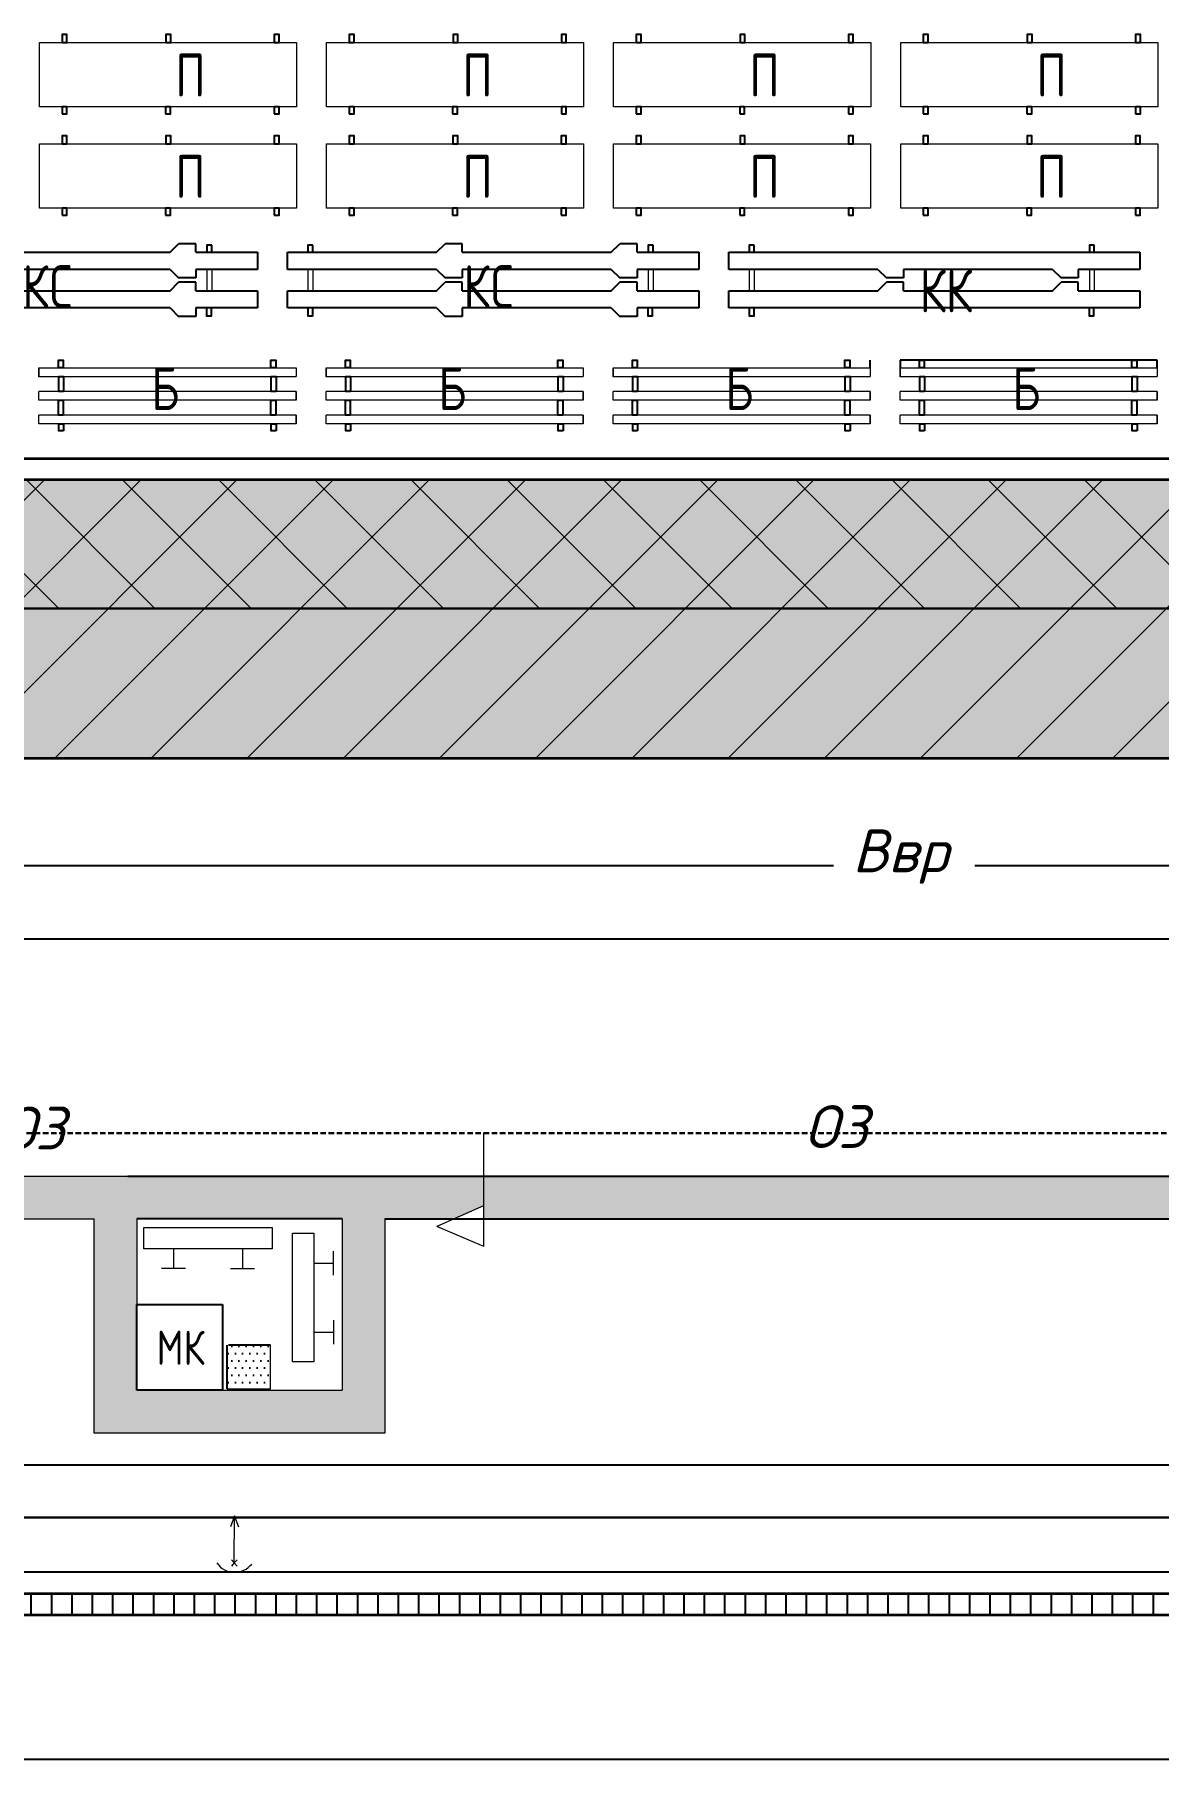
# Model space of a CAD drawing. Header units: millimetres. Extents: x -345369 to 252202, y 74562 to 424723.
# Drawn here: x -316944 to -311697, y 209739 to 217793 of the extents above; entities that cross this region are included whole.
import ezdxf

# ---------------------------------------------------------------- set-up
doc = ezdxf.new("R2010")
doc.units = ezdxf.units.MM
doc.linetypes.add('DASHEDX2', pattern=[38.1, 25.4, -12.7])
for name, color, linetype, lineweight in [('0.2 сетевой', 7, 'Continuous', 20), ('0.3 мм', 7, 'Continuous', 30), ('красный', 1, 'Continuous', 13)]:
    doc.layers.add(name, color=color, linetype=linetype, lineweight=lineweight)
doc.layers.add('1', color=7, linetype='Continuous')
doc.layers.add('Системный слой', color=7, linetype='Continuous')
doc.styles.add('2.5', font='isocpeur.TTF', dxfattribs={"height": 2})
doc.styles.add('ISOCPEUR', font='isocpeur.TTF', dxfattribs={"width": 0.8})
doc.styles.get("Standard").update_dxf_attribs({"font": 'isocpeur.TTF', "oblique": 15})
doc.dimstyles.new('М500 стройгенп', dxfattribs={"dimtxt": 2, "dimasz": 2, "dimexe": 1.25, "dimexo": 0.625, "dimtad": 1, "dimlfac": 500, "dimtxsty": '2.5', "dimblk": 'ARCHTICK', "dimcen": 2.5, "dimadec": 0, "dimazin": 0, "dimtfac": 1, "dimtmove": 0, "dimatfit": 3, "dimfxl": 1, "dimarcsym": 0})
pattern_1 = [(90, (-467359.26, -150275.32), (-95.25, 2e-14), [])]

# ---------------------------------------------------------------- blocks, each defined once
blk = doc.blocks.new('_ArchTick')
at = {"color": 0, "linetype": 'ByBlock', "const_width": 0.15}
blk.add_lwpolyline([(-0.5, -0.5), (0.5, 0.5)], dxfattribs=at)
blk = doc.blocks.new('*D603')
at = {"color": 0, "lineweight": -2, "transparency": 16777216}
for p, q in [((-339024.2, 210411.9), (-339024.2, 209738.5)), ((-298808.9, 210412), (-298808.9, 209738.5)), ((-339024.2, 209739.8), (-298808.9, 209739.8))]:
    blk.add_line(p, q, dxfattribs=at)
at = {"layer": 'Defpoints', "color": 0, "transparency": 16777216}
for p in [(-339024.2, 210412.6), (-298808.9, 210412.6), (-298808.9, 209739.8)]:
    blk.add_point(p, dxfattribs=at)
at = {"color": 0, "lineweight": -2, "transparency": 16777216, "xscale": 2, "yscale": 2, "zscale": 2, "rotation": 180}
blk.add_blockref('_ArchTick', (-339024.2, 209739.8), dxfattribs=at)
at = {"color": 0, "lineweight": -2, "transparency": 16777216, "xscale": 2, "yscale": 2, "zscale": 2}
blk.add_blockref('_ArchTick', (-298808.9, 209739.8), dxfattribs=at)
at = {"color": 0, "lineweight": 15, "transparency": 16777216, "insert": (-318916.6, 209741.4), "char_height": 2, "attachment_point": 5, "style": '2.5'}
blk.add_mtext('200000', dxfattribs=at)
blk = doc.blocks.new('*D633')
at = {"color": 0, "lineweight": -2, "transparency": 16777216}
for p, q in [((-310060.1, 215712.6), (-326417.6, 215712.6)), ((-326416.4, 214412.6), (-326416.4, 215712.6)), ((-326417, 214412.6), (-326417.6, 214412.6))]:
    blk.add_line(p, q, dxfattribs=at)
at = {"layer": 'Defpoints', "color": 0, "transparency": 16777216}
for p in [(-326416.4, 215712.6), (-310059.5, 215712.6), (-326416.4, 214412.6)]:
    blk.add_point(p, dxfattribs=at)
at = {"color": 0, "lineweight": -2, "transparency": 16777216, "xscale": 2, "yscale": 2, "zscale": 2}
for p, rotation in [((-326416.4, 215712.6), 90), ((-326416.4, 214412.6), 270)]:
    blk.add_blockref('_ArchTick', p, dxfattribs=dict(at, rotation=rotation))
at = {"color": 0, "lineweight": 15, "transparency": 16777216, "insert": (-326418.2, 215062.6), "char_height": 2, "attachment_point": 5, "rotation": 90, "style": '2.5'}
blk.add_mtext('649999,63', dxfattribs=at)
blk = doc.blocks.new('*D691')
at = {"color": 0, "lineweight": -2, "transparency": 16777216}
for p, q in [((-320316.6, 213792), (-320316.6, 213569.6)), ((-304316.6, 213792), (-304316.6, 213569.6)), ((-320316.6, 213570.8), (-304316.6, 213570.8))]:
    blk.add_line(p, q, dxfattribs=at)
at = {"layer": 'Defpoints', "color": 0, "transparency": 16777216}
for p in [(-320316.6, 213792.6), (-304316.6, 213792.6), (-304316.6, 213570.8)]:
    blk.add_point(p, dxfattribs=at)
at = {"color": 0, "lineweight": -2, "transparency": 16777216, "xscale": 2, "yscale": 2, "zscale": 2, "rotation": 180}
blk.add_blockref('_ArchTick', (-320316.6, 213570.8), dxfattribs=at)
at = {"color": 0, "lineweight": -2, "transparency": 16777216, "xscale": 2, "yscale": 2, "zscale": 2}
blk.add_blockref('_ArchTick', (-304316.6, 213570.8), dxfattribs=at)
at = {"color": 0, "lineweight": 15, "transparency": 16777216, "insert": (-312316.6, 213572.4), "char_height": 2, "attachment_point": 5, "style": '2.5'}
blk.add_mtext('8000000', dxfattribs=at)

msp = doc.modelspace()

# ---------------------------------------------------------------- hatches: boundary and pattern name
at = {"lineweight": 20}
h = msp.add_hatch(dxfattribs=at)
h.set_pattern_fill('AR-CONC', color=256, scale=2.5)
h.set_pattern_definition([(50, (-467359.26, -150275.32), (455.46167, -39.8477), [47.625, -523.875]), (355, (-467359.26, -150275.3), (-88.10855, 477.6421), [38.1, -419.10146]), (100.45144, (-467321.3, -150278.64), (367.3531, 437.7944), [40.475, -445.2256]), (46.1842, (-467359.26, -150148.3), (677.6976, -105.1058), [71.4375, -785.8125]), (96.63556, (-467302.8, -150157.1), (593.5103, 618.5653), [60.7126, -667.839]), (351.18415, (-467359.26, -150148.3), (593.5103, 618.5653), [57.1499, -628.6493]), (21, (-467295.76, -150180.07), (379.03598, -255.663), [47.625, -523.875]), (326, (-467295.76, -150180.07), (154.50507, 460.4699), [38.1, -419.1]), (71.45144, (-467264.17, -150201.38), (533.54105, 204.8069), [40.475, -445.22484]), (37.5, (-467359.26, -150275.32), (7.72151, 211.3876), [0, -414.02, 0, -425.45, 0, -420.6875]), (7.5, (-467359.26, -150275.32), (167.04916, 250.45144), [0, -242.57, 0, -404.495, 0, -160.3375]), (327.5, (-467500.86, -150275.32), (338.97649, -14.32186), [0, -158.75, 0, -495.3, 0, -657.225]), (317.5, (-467564.36, -150275.32), (370.32295, 63.56623), [0, -206.375, 0, -328.93, 0, -466.725])])
h.paths.add_polyline_path([(-304063.043096, 215112.578109), (-307699.012508, 215112.578109, -0.1277607606), (-308283.032856, 215264.284146, -0.0634386493), (-309473.911787, 215112.578109), (-328372.904858, 215112.578109, -0.0639917581), (-329573.913186, 215266.919397, -0.1289028012), (-330162.638807, 215112.578109), (-333783.77355, 215112.578109, 0.034557613), (-333077.955336, 214412.578109), (-304768.861309, 214412.578109, 0.034557613)])
h.paths.add_polyline_path([(-299008.962601, 215112.578109), (-304063.043096, 215112.578109, -0.034557613), (-304768.861309, 214412.578109, -0.2679491924), (-303729.630825, 213812.578109), (-301729.630825, 213812.578109, -0.2679491924), (-300690.40034, 214412.578109), (-299008.962601, 214412.578109)])
h.paths.add_polyline_path([(-333783.77355, 215112.578109), (-338824.224375, 215112.578109), (-338824.224375, 214412.578109), (-333077.955336, 214412.578109, -0.034557613)])
edge = h.paths.add_edge_path()
edge.add_line((-310261.810123, 215712.578109), (-310326.896758, 215469.5409))
edge.add_line((-310326.896758, 215469.5409), (-310931.394891, 215631.428661))
edge.add_line((-310931.394891, 215631.428661), (-310909.662645, 215712.578109))
edge.add_line((-310909.662645, 215712.578109), (-329123.408323, 215712.578109))
edge.add_arc((-330162.638807, 216312.578109), 1200, 299.3803335062, 330, ccw=False)
edge.add_arc((-328372.904858, 219862.578109), 4750, 255.3541388884, 270)
edge.add_line((-328372.904858, 215112.578109), (-309473.911787, 215112.578109))
edge.add_arc((-309473.911787, 219862.578109), 4750, 270, 284.519610429)
edge.add_arc((-307699.012508, 216312.578109), 1200, 210, 240.8771621671, ccw=False)
edge.add_line((-308738.242993, 215712.578109), (-310261.810123, 215712.578109))
h = msp.add_hatch(dxfattribs=at)
h.set_pattern_fill('ANSI31', color=256, scale=100)
h.set_pattern_definition([(45, (-467359.26, -150275.32), (-224.5064, 224.5064), [])])
h.paths.add_polyline_path([(-304063.043096, 215112.578109), (-307699.012508, 215112.578109, -0.1277607606), (-308283.032856, 215264.284146, -0.0634386493), (-309473.911787, 215112.578109), (-328372.904858, 215112.578109, -0.0639917581), (-329573.913186, 215266.919397, -0.1289028012), (-330162.638807, 215112.578109), (-333783.77355, 215112.578109, 0.034557613), (-333077.955336, 214412.578109), (-304768.861309, 214412.578109, 0.034557613)])
edge = h.paths.add_edge_path()
edge.add_line((-310931.394891, 215631.428661), (-310909.662645, 215712.578109))
edge.add_line((-310909.662645, 215712.578109), (-329123.408323, 215712.578109))
edge.add_arc((-330162.638807, 216312.578109), 1200, 299.3803335062, 330, ccw=False)
edge.add_arc((-328372.904858, 219862.578109), 4750, 255.3541388884, 270)
edge.add_line((-328372.904858, 215112.578109), (-309473.911787, 215112.578109))
edge.add_arc((-309473.911787, 219862.578109), 4750, 270, 284.519610429)
edge.add_arc((-307699.012508, 216312.578109), 1200, 210, 240.8771621671, ccw=False)
edge.add_line((-308738.242993, 215712.578109), (-310261.810123, 215712.578109))
edge.add_line((-310261.810123, 215712.578109), (-310326.896758, 215469.5409))
edge.add_line((-310326.896758, 215469.5409), (-310931.394891, 215631.428661))
h = msp.add_hatch(dxfattribs=at)
h.set_pattern_fill('ANSI31', color=256, scale=100, angle=90)
h.set_pattern_definition([(135, (-467359.26, -150275.32), (-224.5064, -224.5064), [])])
edge = h.paths.add_edge_path()
edge.add_line((-310931.394891, 215631.428661), (-310909.662645, 215712.578109))
edge.add_line((-310909.662645, 215712.578109), (-329123.408323, 215712.578109))
edge.add_arc((-330162.638807, 216312.578109), 1200, 299.3803335062, 330, ccw=False)
edge.add_arc((-328372.904858, 219862.578109), 4750, 255.3541388884, 270)
edge.add_line((-328372.904858, 215112.578109), (-309473.911787, 215112.578109))
edge.add_arc((-309473.911787, 219862.578109), 4750, 270, 284.519610429)
edge.add_arc((-307699.012508, 216312.578109), 1200, 210, 240.8771621671, ccw=False)
edge.add_line((-308738.242993, 215712.578109), (-310261.810123, 215712.578109))
edge.add_line((-310261.810123, 215712.578109), (-310326.896758, 215469.5409))
edge.add_line((-310326.896758, 215469.5409), (-310931.394891, 215631.428661))
h = msp.add_hatch(dxfattribs=at)
h.set_pattern_fill('AR-CONC', color=256, scale=1.5)
h.set_pattern_definition([(50, (-448572.75, -311551.13), (273.277, -23.90863), [28.575, -314.325]), (355, (-448572.75, -311551.13), (-52.86513, 286.58527), [22.86, -251.46088]), (100.451445, (-448549.98, -311553.12), (220.41187, 262.67663), [24.28501, -267.13537]), (46.1842, (-448572.75, -311474.93), (406.61856, -63.0635), [42.8625, -471.4875]), (96.63556, (-448538.86, -311480.2), (356.1062, 371.1392), [36.42753, -400.7034]), (351.18415, (-448572.75, -311474.93), (356.1062, 371.1392), [34.28995, -377.1896]), (21, (-448534.65, -311493.98), (227.42159, -153.3978), [28.575, -314.325]), (326, (-448534.65, -311493.98), (92.70304, 276.28195), [22.86, -251.46]), (71.451445, (-448515.7, -311506.76), (320.12463, 122.88415), [24.28501, -267.1349]), (37.5, (-448572.75, -311551.13), (4.632905, 126.832558), [0, -248.412, 0, -255.27, 0, -252.4125]), (7.5, (-448572.75, -311551.13), (100.229494, 150.270862), [0, -145.542, 0, -242.697, 0, -96.2025]), (327.5, (-448657.71, -311551.13), (203.385893, -8.593116), [0, -95.25, 0, -297.18, 0, -394.335]), (317.5, (-448695.81, -311551.13), (222.19377, 38.139737), [0, -123.825, 0, -197.358, 0, -280.035])])
h.paths.add_polyline_path([(-299008.962601, 212462.591921), (-302422.816683, 212462.589227), (-302422.817749, 213812.578109), (-302622.816683, 213812.578109), (-302622.816683, 212462.589069), (-304316.594488, 212462.587732), (-304316.594488, 212262.592948), (-299008.962601, 212262.59211)])
h.paths.add_polyline_path([(-304316.594488, 212462.587732), (-314847.180326, 212462.57942), (-314847.180326, 212262.594611), (-304316.594488, 212262.592948)])
h.paths.add_polyline_path([(-314847.180326, 212462.57942), (-316508.114799, 212462.578109), (-318008.114799, 212462.578109), (-325966.933538, 212462.578109), (-325966.933538, 212262.578109), (-325062.182542, 212262.578109), (-325062.182542, 211962.578109), (-324862.182542, 211962.578109), (-324862.182542, 212262.578109), (-323735.51784, 212262.578109), (-323735.51784, 211962.578109), (-323535.51784, 211962.578109), (-323535.51784, 212262.578109), (-322408.853138, 212262.578109), (-322408.853138, 211962.578109), (-322208.853138, 211962.578109), (-322208.853138, 212262.578109), (-321232.654188, 212262.578109), (-321232.654188, 211962.578109), (-321032.654188, 211962.578109), (-321032.654188, 212262.578109), (-319845.103345, 212262.578109), (-319845.103345, 211962.578109), (-319645.103345, 211962.578109), (-319645.103345, 212262.578109), (-318611.004241, 212262.578109), (-318611.004241, 211962.578109), (-318411.004241, 211962.578109), (-318411.004241, 212262.578109), (-317411.004241, 212262.578109), (-317411.004241, 211962.578109), (-317211.004241, 211962.578109), (-317211.004241, 212262.578109), (-316666.419034, 212262.578109), (-316666.419034, 211262.578109), (-315308.114799, 211262.578109), (-315308.114641, 212262.594683), (-314987.406238, 212262.594633), (-314847.180326, 212324.884968)])
h.paths.add_polyline_path([(-315508.114799, 212262.578109), (-315508.114799, 211462.578109), (-316466.419034, 211462.578109), (-316466.419034, 211862.577442), (-316466.419034, 212262.578109)], flags=16)
h.paths.add_polyline_path([(-315834.036235, 212222.38104), (-315834.036235, 212122.381042), (-316434.036223, 212122.381042), (-316434.036223, 212222.38104)], flags=0)
h.paths.add_polyline_path([(-315740.173968, 212195.344071), (-315640.17397, 212195.344071), (-315640.17397, 211595.344083), (-315740.173968, 211595.344083)], flags=0)
h.paths.add_polyline_path([(-316044.814257, 211672.374428), (-315841.968984, 211672.374428), (-315841.968984, 211469.529154), (-316044.814257, 211469.529154)], flags=0)
h.paths.add_polyline_path([(-325966.933538, 212462.578109), (-332006.419034, 212462.578109), (-332006.419034, 213412.425414), (-337060.790744, 213412.535792), (-337060.790744, 213212.578109), (-336984.575528, 213212.578109), (-336984.575528, 212983.841406), (-336784.575528, 213099.31146), (-336784.575528, 213212.578109), (-336408.373345, 213212.578109), (-336408.373345, 212912.578109), (-336208.373345, 212912.578109), (-336208.373345, 213212.578109), (-334002.274335, 213212.578109), (-334002.274335, 212912.578109), (-333802.274335, 212912.578109), (-333802.274335, 213212.578109), (-333417.25416, 213212.578109), (-333417.25416, 212912.578109), (-333217.25416, 212912.578109), (-333217.25416, 213212.578109), (-332882.015986, 213212.578109), (-332882.015986, 212912.578109), (-332707.717815, 212912.578109), (-332682.015986, 212912.578109), (-332682.015986, 213212.578109), (-332206.419034, 213212.578109), (-332206.419034, 212462.578109), (-332506.419034, 212462.578109), (-332506.419034, 212262.578109), (-332206.419034, 212262.578109), (-332206.419034, 211395.457281), (-329206.419034, 211395.457281), (-329206.419034, 212262.578109), (-328342.429251, 212262.578109), (-328342.429251, 211962.578109), (-328142.429251, 211962.578109), (-328142.429251, 212262.578109), (-327500.100975, 212262.578109), (-327500.100975, 211962.578109), (-327300.100975, 211962.578109), (-327300.100975, 212262.578109), (-326232.502829, 212262.578109), (-326232.502829, 211962.578109), (-326032.502829, 211962.578109), (-326032.502829, 212262.578109), (-325966.933538, 212262.578109)])
h.paths.add_polyline_path([(-329406.419034, 212262.578109), (-329406.419034, 211595.457281), (-332006.419034, 211595.457281), (-332006.419034, 211995.456614), (-332006.419034, 212262.578109)], flags=16)
h.paths.add_polyline_path([(-329570.463069, 211629.508505), (-329670.463067, 211629.508505), (-329670.463067, 212229.508493), (-329570.463069, 212229.508493)], flags=0)
h.paths.add_polyline_path([(-329913.290093, 211827.703093), (-329913.290093, 211727.703095), (-330513.290081, 211727.703095), (-330513.290081, 211827.703093)], flags=0)
h.paths.add_polyline_path([(-330497.322567, 212090.977521), (-330497.322567, 211961.243368), (-330575.210225, 211961.243368), (-330575.210225, 211941.004703), (-330616.787812, 211941.004703), (-330616.787812, 211961.243368), (-330694.675471, 211961.243368), (-330755.966638, 212026.110444), (-330694.675471, 212090.977521), (-330616.787812, 212090.977521), (-330616.787812, 212111.216186), (-330575.210225, 212111.216186), (-330575.210225, 212090.977521)], flags=0)
h.paths.add_polyline_path([(-330725.377242, 211827.703093), (-330725.377242, 211727.703095), (-331325.37723, 211727.703095), (-331325.37723, 211827.703093)], flags=0)
h.paths.add_polyline_path([(-331411.977189, 212201.296064), (-331411.977189, 212130.728982), (-331764.812601, 212201.296064)], flags=0)
h.paths.add_polyline_path([(-332002.448575, 211995.456614), (-332002.448575, 212202.192532), (-331799.603301, 212202.192532), (-331799.603301, 211995.456614)], flags=0)
h.paths.add_polyline_path([(-337060.790744, 213412.535792), (-338093.534724, 213412.558345), (-338093.510931, 214412.579244), (-338293.510931, 214412.579251), (-338293.510931, 213412.563103), (-338824.224375, 213412.563103), (-338824.224375, 213212.578109), (-338293.510931, 213212.578109), (-338293.510931, 212912.578109), (-338093.510931, 212912.578109), (-338093.510931, 213212.578109), (-337060.790744, 213212.578109)])
h.paths.add_polyline_path([(-316438.557707, 211476.813501), (-316086.558294, 211476.813501), (-316086.558294, 211860.812861), (-316438.557707, 211860.812861)], flags=8)
h.paths.add_polyline_path([(-334668.440677, 213082.578109), (-334668.440677, 213742.578109), (-335148.440677, 213742.578109), (-335148.440677, 213082.578109)], flags=9)
h.paths.add_polyline_path([(-336178.373345, 212902.578109), (-336178.373345, 213522.578109), (-336658.373345, 213522.578109), (-336658.373345, 212902.578109)], flags=9)
h.paths.add_polyline_path([(-326575.905649, 211914.408762), (-326575.905649, 212534.408762), (-327055.905649, 212534.408762), (-327055.905649, 211914.408762)], flags=25)
h.paths.add_polyline_path([(-325871.475881, 211952.578109), (-325871.475881, 212572.578109), (-326351.475881, 212572.578109), (-326351.475881, 211952.578109)], flags=9)
h.paths.add_polyline_path([(-332023.058723, 211682.578109), (-332023.058723, 212342.578109), (-332503.058723, 212342.578109), (-332503.058723, 211682.578109)], flags=24)
h.paths.add_polyline_path([(-331978.557707, 211609.692673), (-331626.558294, 211609.692673), (-331626.558294, 211993.692033), (-331978.557707, 211993.692033)], flags=8)
h.paths.add_polyline_path([(-336961.728377, 212902.578109), (-336961.728377, 213522.578109), (-337441.728377, 213522.578109), (-337441.728377, 212902.578109)], flags=9)
at = {"lineweight": 25}
h = msp.add_hatch(dxfattribs=at)
h.set_pattern_fill('ANSI31', color=256, scale=30, angle=45)
h.set_pattern_definition(pattern_1)
h.paths.add_polyline_path([(-331187.14176, 210512.578109), (-338924.224375, 210512.578109), (-339024.224375, 210412.570848), (-331187.14176, 210412.570848)])
h.paths.add_polyline_path([(-298808.605996, 210462.236681), (-298908.622266, 210462.236681), (-298908.962601, 210512.578109), (-331187.14176, 210512.578109), (-331187.14176, 210412.570848), (-298808.945971, 210412.570848)])
h = msp.add_hatch(dxfattribs=at)
h.set_pattern_fill('ANSI31', color=256, scale=30, angle=45)
h.set_pattern_definition(pattern_1)
h.paths.add_polyline_path([(-298808.605996, 210462.236681), (-298908.622266, 210462.236681), (-298908.962601, 210512.578109), (-328524.901052, 210512.578109), (-328524.901052, 210412.570848), (-298808.945971, 210412.570848)])
h = msp.add_hatch(dxfattribs=at)
h.set_pattern_fill('ANSI31', color=256, scale=30, angle=45)
h.set_pattern_definition(pattern_1)
h.paths.add_polyline_path([(-298808.605996, 210462.236681), (-298908.622266, 210462.236681), (-298908.962601, 210512.578109), (-312516.744701, 210512.578109), (-312516.744701, 210412.570848), (-298808.945971, 210412.570848)])
at = {"layer": 'Системный слой', "lineweight": 25}
h = msp.add_hatch(dxfattribs=at)
h.set_pattern_fill('DOTS', scale=21.333298, style=0)
h.set_pattern_definition([(0, (-415100.357, 213530.69), (16.933305, 33.86661), [0, -33.86661])])
h.paths.add_polyline_path([(-315841.968984, 211672.374428), (-315841.968984, 211469.529154), (-316044.814257, 211469.529154), (-316044.814257, 211672.374428), (-316004.408767, 211672.374428)])

# ---------------------------------------------------------------- linework, layer by layer
at = {"lineweight": 20}
for p, q in [((-316921.007188, 217455.630004), (-316921.007188, 217755.630004)), ((-316921.007188, 217755.630004), (-316321.007188, 217755.630004)), ((-316321.007188, 217755.630004), (-315721.007188, 217755.630004)), ((-315721.007188, 217755.630004), (-315721.007188, 217455.630004)), ((-315580.767074, 217455.630004), (-315580.767074, 217755.630004)), ((-315580.767074, 217755.630004), (-314980.767074, 217755.630004)), ((-314980.767074, 217755.630004), (-314380.767074, 217755.630004)), ((-314380.767074, 217755.630004), (-314380.767074, 217455.630004)), ((-314240.52696, 217455.630004), (-314240.52696, 217755.630004)), ((-314240.52696, 217755.630004), (-313640.52696, 217755.630004)), ((-313640.52696, 217755.630004), (-313040.52696, 217755.630004)), ((-313040.52696, 217755.630004), (-313040.52696, 217455.630004)), ((-312900.286847, 217455.630004), (-312900.286847, 217755.630004)), ((-312900.286847, 217755.630004), (-312300.286847, 217755.630004)), ((-312300.286847, 217755.630004), (-311700.286847, 217755.630004)), ((-311700.286847, 217755.630004), (-311700.286847, 217455.630004)), ((-315721.007188, 217455.630004), (-316921.007188, 217455.630004)), ((-314380.767074, 217455.630004), (-315580.767074, 217455.630004)), ((-313040.52696, 217455.630004), (-314240.52696, 217455.630004)), ((-311700.286847, 217455.630004), (-312900.286847, 217455.630004)), ((-316921.247301, 216982.329013), (-316921.247301, 217282.329013)), ((-316921.247301, 217282.329013), (-316321.247301, 217282.329013)), ((-316321.247301, 217282.329013), (-315721.247301, 217282.329013)), ((-315721.247301, 217282.329013), (-315721.247301, 216982.329013)), ((-315581.007188, 216982.329013), (-315581.007188, 217282.329013)), ((-315581.007188, 217282.329013), (-314981.007188, 217282.329013)), ((-314981.007188, 217282.329013), (-314381.007188, 217282.329013)), ((-314381.007188, 217282.329013), (-314381.007188, 216982.329013)), ((-314240.767074, 216982.329013), (-314240.767074, 217282.329013)), ((-314240.767074, 217282.329013), (-313640.767074, 217282.329013)), ((-313640.767074, 217282.329013), (-313040.767074, 217282.329013)), ((-313040.767074, 217282.329013), (-313040.767074, 216982.329013)), ((-312900.52696, 216982.329013), (-312900.52696, 217282.329013)), ((-312900.52696, 217282.329013), (-312300.52696, 217282.329013)), ((-312300.52696, 217282.329013), (-311700.52696, 217282.329013)), ((-311700.52696, 217282.329013), (-311700.52696, 216982.329013)), ((-315721.247301, 216982.329013), (-316921.247301, 216982.329013)), ((-314381.007188, 216982.329013), (-315581.007188, 216982.329013)), ((-313040.767074, 216982.329013), (-314240.767074, 216982.329013)), ((-311700.52696, 216982.329013), (-312900.52696, 216982.329013)), ((-316311.408323, 216775.72703), (-317007.408323, 216775.72703)), ((-316023.408323, 216775.72703), (-316191.408323, 216775.72703)), ((-315067.408323, 216775.72703), (-315763.408323, 216775.72703)), ((-315763.408323, 216775.72703), (-315763.408323, 216715.72703)), ((-314251.408323, 216775.72703), (-314947.408323, 216775.72703)), ((-313963.408323, 216775.72703), (-314131.408323, 216775.72703)), ((-313007.408323, 216775.72703), (-313703.408323, 216775.72703)), ((-313703.408323, 216775.72703), (-313703.408323, 216715.72703)), ((-312191.408323, 216775.72703), (-312887.408323, 216775.72703)), ((-311903.408323, 216775.72703), (-312071.408323, 216775.72703)), ((-316139.578158, 216695.72703), (-316139.578158, 216595.72703)), ((-316116.79441, 216695.72703), (-316116.79441, 216595.72703)), ((-315667.524304, 216695.72703), (-315667.524304, 216595.72703)), ((-315644.740557, 216695.72703), (-315644.740557, 216595.72703)), ((-314079.578158, 216695.72703), (-314079.578158, 216595.72703)), ((-314056.79441, 216695.72703), (-314056.79441, 216595.72703)), ((-313607.524304, 216695.72703), (-313607.524304, 216595.72703)), ((-313584.740557, 216695.72703), (-313584.740557, 216595.72703)), ((-312019.578158, 216695.72703), (-312019.578158, 216595.72703)), ((-311996.79441, 216695.72703), (-311996.79441, 216595.72703)), ((-316311.408323, 216595.72703), (-317007.408323, 216595.72703)), ((-316023.408323, 216595.72703), (-316191.408323, 216595.72703)), ((-315067.408323, 216595.72703), (-315763.408323, 216595.72703)), ((-315763.408323, 216595.72703), (-315763.408323, 216535.72703)), ((-315763.408323, 216575.72703), (-315763.408323, 216515.72703)), ((-314251.408323, 216595.72703), (-314947.408323, 216595.72703)), ((-313963.408323, 216595.72703), (-314131.408323, 216595.72703)), ((-313007.408323, 216595.72703), (-313703.408323, 216595.72703)), ((-313703.408323, 216595.72703), (-313703.408323, 216535.72703)), ((-313703.408323, 216575.72703), (-313703.408323, 216515.72703)), ((-312191.408323, 216595.72703), (-312887.408323, 216595.72703)), ((-311903.408323, 216595.72703), (-312071.408323, 216595.72703)), ((-316923.408323, 216235.518139), (-315723.408323, 216235.518139)), ((-316923.408323, 216194.082204), (-316923.408323, 216235.518139)), ((-316923.408323, 216235.518139), (-316923.408323, 216195.518139)), ((-316923.408323, 216195.518139), (-315723.408323, 216195.518139)), ((-315723.408323, 216235.518139), (-315723.408323, 216195.518139)), ((-315583.408323, 216235.518139), (-314383.408323, 216235.518139)), ((-315583.408323, 216194.082204), (-315583.408323, 216235.518139)), ((-315583.408323, 216235.518139), (-315583.408323, 216195.518139)), ((-315583.408323, 216195.518139), (-314383.408323, 216195.518139)), ((-314383.408323, 216235.518139), (-314383.408323, 216195.518139)), ((-314243.408323, 216235.518139), (-313043.408323, 216235.518139)), ((-314243.408323, 216194.082204), (-314243.408323, 216235.518139)), ((-314243.408323, 216235.518139), (-314243.408323, 216195.518139)), ((-314243.408323, 216195.518139), (-313043.408323, 216195.518139)), ((-313043.408323, 216235.518139), (-313043.408323, 216195.518139)), ((-312903.408323, 216235.518139), (-311703.408323, 216235.518139)), ((-312903.408323, 216194.082204), (-312903.408323, 216235.518139)), ((-312903.408323, 216235.518139), (-312903.408323, 216195.518139)), ((-312903.408323, 216195.518139), (-311703.408323, 216195.518139)), ((-311703.408323, 216235.518139), (-311703.408323, 216195.518139)), ((-316923.408323, 216085.518139), (-316923.408323, 216125.518139)), ((-315723.408323, 216125.518139), (-316923.408323, 216125.518139)), ((-315723.408323, 216125.518139), (-315723.408323, 216085.518139)), ((-315723.408323, 216085.518139), (-315723.408323, 216125.518139)), ((-315583.408323, 216085.518139), (-315583.408323, 216125.518139)), ((-314383.408323, 216125.518139), (-315583.408323, 216125.518139)), ((-314383.408323, 216125.518139), (-314383.408323, 216085.518139)), ((-314383.408323, 216085.518139), (-314383.408323, 216125.518139)), ((-314243.408323, 216085.518139), (-314243.408323, 216125.518139)), ((-313043.408323, 216125.518139), (-314243.408323, 216125.518139)), ((-313043.408323, 216125.518139), (-313043.408323, 216085.518139)), ((-313043.408323, 216085.518139), (-313043.408323, 216125.518139)), ((-312903.408323, 216085.518139), (-312903.408323, 216125.518139)), ((-311703.408323, 216125.518139), (-312903.408323, 216125.518139)), ((-311703.408323, 216125.518139), (-311703.408323, 216085.518139)), ((-311703.408323, 216085.518139), (-311703.408323, 216125.518139)), ((-315723.408323, 216085.518139), (-316923.408323, 216085.518139)), ((-316923.408323, 215975.518139), (-316923.408323, 216015.518139)), ((-315723.408323, 216015.518139), (-316923.408323, 216015.518139)), ((-315723.408323, 216015.518139), (-315723.408323, 215975.518139)), ((-315723.408323, 215975.518139), (-315723.408323, 216015.518139)), ((-314383.408323, 216085.518139), (-315583.408323, 216085.518139)), ((-315583.408323, 215975.518139), (-315583.408323, 216015.518139)), ((-314383.408323, 216015.518139), (-315583.408323, 216015.518139)), ((-314383.408323, 216015.518139), (-314383.408323, 215975.518139)), ((-314383.408323, 215975.518139), (-314383.408323, 216015.518139)), ((-313043.408323, 216085.518139), (-314243.408323, 216085.518139)), ((-314243.408323, 215975.518139), (-314243.408323, 216015.518139)), ((-313043.408323, 216015.518139), (-314243.408323, 216015.518139)), ((-313043.408323, 216015.518139), (-313043.408323, 215975.518139)), ((-313043.408323, 215975.518139), (-313043.408323, 216015.518139)), ((-311703.408323, 216085.518139), (-312903.408323, 216085.518139)), ((-312903.408323, 215975.518139), (-312903.408323, 216015.518139)), ((-311703.408323, 216015.518139), (-312903.408323, 216015.518139)), ((-311703.408323, 216015.518139), (-311703.408323, 215975.518139)), ((-311703.408323, 215975.518139), (-311703.408323, 216015.518139)), ((-315723.408323, 215975.518139), (-316923.408323, 215975.518139)), ((-314383.408323, 215975.518139), (-315583.408323, 215975.518139)), ((-313043.408323, 215975.518139), (-314243.408323, 215975.518139)), ((-311703.408323, 215975.518139), (-312903.408323, 215975.518139)), ((-318008.114799, 212462.578109), (-316508.114799, 212462.578109)), ((-317211.004241, 212262.578109), (-316666.419034, 212262.578109)), ((-316666.419034, 211262.578109), (-316666.419034, 212262.578109)), ((-316466.419034, 212262.578109), (-316466.419034, 211462.578109)), ((-315508.114799, 212262.578109), (-315508.114799, 211462.578109)), ((-315308.114641, 212262.578109), (-315308.114799, 211262.578109)), ((-315841.968984, 211469.529154), (-315841.968984, 211672.374428)), ((-316466.419034, 211462.578109), (-315508.114799, 211462.578109)), ((-316044.814257, 211469.529154), (-315841.968984, 211469.529154)), ((-315308.114799, 211262.578109), (-316666.419034, 211262.578109))]:
    msp.add_line(p, q, dxfattribs=at)
at = {"lineweight": 25}
for p, q in [((-316311.408323, 216775.72703), (-316271.408323, 216815.72703)), ((-316191.408323, 216815.72703), (-316271.408323, 216815.72703)), ((-316191.408323, 216775.72703), (-316191.408323, 216815.72703)), ((-315067.408323, 216775.72703), (-315027.408323, 216815.72703)), ((-314947.408323, 216815.72703), (-315027.408323, 216815.72703)), ((-314947.408323, 216775.72703), (-314947.408323, 216815.72703)), ((-314251.408323, 216775.72703), (-314211.408323, 216815.72703)), ((-314131.408323, 216815.72703), (-314211.408323, 216815.72703)), ((-314131.408323, 216775.72703), (-314131.408323, 216815.72703)), ((-317007.408323, 216775.72703), (-316311.408323, 216775.72703)), ((-316191.408323, 216775.72703), (-315903.408323, 216775.72703)), ((-315903.408323, 216775.72703), (-315903.408323, 216695.72703)), ((-315763.408323, 216775.72703), (-315067.408323, 216775.72703)), ((-315763.408323, 216695.72703), (-315763.408323, 216775.72703)), ((-315763.408323, 216775.72703), (-315353.408323, 216775.72703)), ((-315763.408323, 216775.72703), (-315067.408323, 216775.72703)), ((-314947.408323, 216775.72703), (-314251.408323, 216775.72703)), ((-314131.408323, 216775.72703), (-313843.408323, 216775.72703)), ((-313843.408323, 216775.72703), (-313843.408323, 216695.72703)), ((-313703.408323, 216775.72703), (-313007.408323, 216775.72703)), ((-313703.408323, 216695.72703), (-313703.408323, 216775.72703)), ((-313703.408323, 216775.72703), (-313293.408323, 216775.72703)), ((-313703.408323, 216775.72703), (-313007.408323, 216775.72703)), ((-313007.408323, 216775.72703), (-311783.408323, 216775.72703)), ((-312887.408323, 216775.72703), (-312191.408323, 216775.72703)), ((-311783.408323, 216775.72703), (-311783.408323, 216695.72703)), ((-316311.408323, 216695.72703), (-317007.408323, 216695.72703)), ((-316311.408323, 216695.72703), (-316271.408323, 216655.72703)), ((-316191.408323, 216655.72703), (-316271.408323, 216655.72703)), ((-315903.408323, 216695.72703), (-316191.408323, 216695.72703)), ((-316191.408323, 216695.72703), (-316191.408323, 216655.72703)), ((-315067.408323, 216695.72703), (-315763.408323, 216695.72703)), ((-315067.408323, 216695.72703), (-315027.408323, 216655.72703)), ((-314947.408323, 216655.72703), (-315027.408323, 216655.72703)), ((-314251.408323, 216695.72703), (-314947.408323, 216695.72703)), ((-314947.408323, 216695.72703), (-314947.408323, 216655.72703)), ((-314251.408323, 216695.72703), (-314211.408323, 216655.72703)), ((-314131.408323, 216655.72703), (-314211.408323, 216655.72703)), ((-313843.408323, 216695.72703), (-314131.408323, 216695.72703)), ((-314131.408323, 216695.72703), (-314131.408323, 216655.72703)), ((-313007.408323, 216695.72703), (-313703.408323, 216695.72703)), ((-313007.408323, 216695.72703), (-312967.408323, 216655.72703)), ((-312887.408323, 216655.72703), (-312967.408323, 216655.72703)), ((-312191.408323, 216695.72703), (-312887.408323, 216695.72703)), ((-312887.408323, 216695.72703), (-312887.408323, 216655.72703)), ((-312191.408323, 216695.72703), (-312151.408323, 216655.72703)), ((-312071.408323, 216655.72703), (-312151.408323, 216655.72703)), ((-311783.408323, 216695.72703), (-312071.408323, 216695.72703)), ((-312071.408323, 216695.72703), (-312071.408323, 216655.72703)), ((-317007.408323, 216595.72703), (-316311.408323, 216595.72703)), ((-316311.408323, 216595.72703), (-316271.408323, 216635.72703)), ((-316191.408323, 216635.72703), (-316271.408323, 216635.72703)), ((-316191.408323, 216595.72703), (-316191.408323, 216635.72703)), ((-316191.408323, 216595.72703), (-315903.408323, 216595.72703)), ((-315903.408323, 216595.72703), (-315903.408323, 216515.72703)), ((-315763.408323, 216515.72703), (-315763.408323, 216595.72703)), ((-315763.408323, 216595.72703), (-315067.408323, 216595.72703)), ((-315763.408323, 216515.72703), (-315763.408323, 216595.72703)), ((-315763.408323, 216595.72703), (-315353.408323, 216595.72703)), ((-315763.408323, 216595.72703), (-315067.408323, 216595.72703)), ((-315067.408323, 216595.72703), (-315027.408323, 216635.72703)), ((-314947.408323, 216635.72703), (-315027.408323, 216635.72703)), ((-314947.408323, 216595.72703), (-314947.408323, 216635.72703)), ((-314947.408323, 216595.72703), (-314251.408323, 216595.72703)), ((-314251.408323, 216595.72703), (-314211.408323, 216635.72703)), ((-314131.408323, 216635.72703), (-314211.408323, 216635.72703)), ((-314131.408323, 216595.72703), (-314131.408323, 216635.72703)), ((-314131.408323, 216595.72703), (-313843.408323, 216595.72703)), ((-313843.408323, 216595.72703), (-313843.408323, 216515.72703)), ((-313703.408323, 216515.72703), (-313703.408323, 216595.72703)), ((-313703.408323, 216595.72703), (-313007.408323, 216595.72703)), ((-313703.408323, 216515.72703), (-313703.408323, 216595.72703)), ((-313703.408323, 216595.72703), (-313293.408323, 216595.72703)), ((-313703.408323, 216595.72703), (-313007.408323, 216595.72703)), ((-313007.408323, 216595.72703), (-312967.408323, 216635.72703)), ((-312887.408323, 216635.72703), (-312967.408323, 216635.72703)), ((-312887.408323, 216595.72703), (-312887.408323, 216635.72703)), ((-312887.408323, 216595.72703), (-312191.408323, 216595.72703)), ((-312191.408323, 216595.72703), (-312151.408323, 216635.72703)), ((-312071.408323, 216635.72703), (-312151.408323, 216635.72703)), ((-312071.408323, 216595.72703), (-312071.408323, 216635.72703)), ((-312071.408323, 216595.72703), (-311783.408323, 216595.72703)), ((-311783.408323, 216595.72703), (-311783.408323, 216515.72703)), ((-316311.408323, 216515.72703), (-317007.408323, 216515.72703)), ((-316311.408323, 216515.72703), (-316271.408323, 216475.72703)), ((-315903.408323, 216515.72703), (-316191.408323, 216515.72703)), ((-316191.408323, 216515.72703), (-316191.408323, 216475.72703)), ((-315067.408323, 216515.72703), (-315763.408323, 216515.72703)), ((-315067.408323, 216515.72703), (-315027.408323, 216475.72703)), ((-314251.408323, 216515.72703), (-314947.408323, 216515.72703)), ((-314947.408323, 216515.72703), (-314947.408323, 216475.72703)), ((-314251.408323, 216515.72703), (-314211.408323, 216475.72703)), ((-313843.408323, 216515.72703), (-314131.408323, 216515.72703)), ((-314131.408323, 216515.72703), (-314131.408323, 216475.72703)), ((-313007.408323, 216515.72703), (-313703.408323, 216515.72703)), ((-311783.408323, 216515.72703), (-313007.408323, 216515.72703)), ((-312191.408323, 216515.72703), (-312887.408323, 216515.72703)), ((-316191.408323, 216475.72703), (-316271.408323, 216475.72703)), ((-314947.408323, 216475.72703), (-315027.408323, 216475.72703)), ((-314131.408323, 216475.72703), (-314211.408323, 216475.72703)), ((-313043.408323, 216235.518139), (-313043.408323, 216272.466244)), ((-311703.408323, 216272.466244), (-312903.408323, 216272.466244)), ((-312903.408323, 216272.466244), (-312903.408323, 216235.518139)), ((-311703.408323, 216235.518139), (-311703.408323, 216272.466244)), ((-316508.114799, 212462.578109), (-302622.816683, 212462.589069)), ((-315508.114799, 212262.578109), (-316466.419034, 212262.578109)), ((-315308.114641, 212262.594683), (-298808.947431, 212262.592079)), ((-316466.419034, 211862.577442), (-316066.419701, 211862.577442)), ((-316466.419034, 211462.578109), (-316466.419034, 211862.577442)), ((-316066.419701, 211862.577442), (-316066.419701, 211462.578109)), ((-315841.968984, 211672.374428), (-316039.321422, 211672.374428)), ((-316066.419701, 211462.578109), (-316466.419034, 211462.578109))]:
    msp.add_line(p, q, dxfattribs=at)
at = {"lineweight": 35}
for p, q in [((-329123.408323, 215812.578109), (-310882.882122, 215812.578109)), ((-310909.662645, 215712.578109), (-329123.408323, 215712.578109)), ((-304768.861309, 214412.578109), (-339024.224375, 214412.579276)), ((-298908.962601, 210512.578109), (-338924.224375, 210512.578109)), ((-298808.945971, 210412.570848), (-339024.224375, 210412.570848))]:
    msp.add_line(p, q, dxfattribs=at)
at = {"lineweight": 30}
msp.add_line((-309473.911787, 215112.578109), (-328372.904858, 215112.578109), dxfattribs=at)
at = {"color": 5, "lineweight": 25}
for p, q in [((-329623.165428, 213912.578109), (-313214.75762, 213912.578109)), ((-312554.11904, 213912.578109), (-304316.594488, 213912.578109)), ((-302147.80118, 211113.476002), (-318995.350291, 211113.476002))]:
    msp.add_line(p, q, dxfattribs=at)
at = {"linetype": 'DASHEDX2', "lineweight": 30}
msp.add_line((-328372.904858, 212662.578109), (-309473.911787, 212662.578109), dxfattribs=at)
at = {"color": 3, "lineweight": 30}
msp.add_line((-302147.80118, 210868.853179), (-322575.702648, 210868.853179), dxfattribs=at)
at = {"color": 1, "lineweight": 25}
msp.add_line((-302147.80118, 210612.578109), (-338824.224375, 210612.578109), dxfattribs=at)
at = {"linetype": 'Continuous'}
for points in [[(-316815.462717, 217755.630004), (-316792.67897, 217755.630004), (-316792.67897, 217792.578109), (-316815.462717, 217792.578109)], [(-316330.773287, 217755.630004), (-316307.98954, 217755.630004), (-316307.98954, 217792.578109), (-316330.773287, 217792.578109)], [(-315825.01864, 217755.630004), (-315802.234892, 217755.630004), (-315802.234892, 217792.578109), (-315825.01864, 217792.578109)], [(-315475.222604, 217755.630004), (-315452.438856, 217755.630004), (-315452.438856, 217792.578109), (-315475.222604, 217792.578109)], [(-314990.533173, 217755.630004), (-314967.749426, 217755.630004), (-314967.749426, 217792.578109), (-314990.533173, 217792.578109)], [(-314484.778526, 217755.630004), (-314461.994779, 217755.630004), (-314461.994779, 217792.578109), (-314484.778526, 217792.578109)], [(-314134.98249, 217755.630004), (-314112.198743, 217755.630004), (-314112.198743, 217792.578109), (-314134.98249, 217792.578109)], [(-313650.29306, 217755.630004), (-313627.509312, 217755.630004), (-313627.509312, 217792.578109), (-313650.29306, 217792.578109)], [(-313144.538412, 217755.630004), (-313121.754665, 217755.630004), (-313121.754665, 217792.578109), (-313144.538412, 217792.578109)], [(-312794.742377, 217755.630004), (-312771.958629, 217755.630004), (-312771.958629, 217792.578109), (-312794.742377, 217792.578109)], [(-312310.052946, 217755.630004), (-312287.269199, 217755.630004), (-312287.269199, 217792.578109), (-312310.052946, 217792.578109)], [(-311804.298299, 217755.630004), (-311781.514552, 217755.630004), (-311781.514552, 217792.578109), (-311804.298299, 217792.578109)], [(-316815.462717, 217422.329013), (-316792.67897, 217422.329013), (-316792.67897, 217455.630004), (-316815.462717, 217455.630004)], [(-316332.399061, 217422.329013), (-316309.615314, 217422.329013), (-316309.615314, 217455.630004), (-316332.399061, 217455.630004)], [(-315825.01864, 217422.329013), (-315802.234892, 217422.329013), (-315802.234892, 217455.630004), (-315825.01864, 217455.630004)], [(-315475.222604, 217422.329013), (-315452.438856, 217422.329013), (-315452.438856, 217455.630004), (-315475.222604, 217455.630004)], [(-314992.158948, 217422.329013), (-314969.3752, 217422.329013), (-314969.3752, 217455.630004), (-314992.158948, 217455.630004)], [(-314484.778526, 217422.329013), (-314461.994779, 217422.329013), (-314461.994779, 217455.630004), (-314484.778526, 217455.630004)], [(-314134.98249, 217422.329013), (-314112.198743, 217422.329013), (-314112.198743, 217455.630004), (-314134.98249, 217455.630004)], [(-313651.918834, 217422.329013), (-313629.135087, 217422.329013), (-313629.135087, 217455.630004), (-313651.918834, 217455.630004)], [(-313144.538412, 217422.329013), (-313121.754665, 217422.329013), (-313121.754665, 217455.630004), (-313144.538412, 217455.630004)], [(-312794.742377, 217422.329013), (-312771.958629, 217422.329013), (-312771.958629, 217455.630004), (-312794.742377, 217455.630004)], [(-312311.678721, 217422.329013), (-312288.894973, 217422.329013), (-312288.894973, 217455.630004), (-312311.678721, 217455.630004)], [(-311804.298299, 217422.329013), (-311781.514552, 217422.329013), (-311781.514552, 217455.630004), (-311804.298299, 217455.630004)], [(-316815.702831, 217282.329013), (-316792.919083, 217282.329013), (-316792.919083, 217319.277118), (-316815.702831, 217319.277118)], [(-316331.0134, 217282.329013), (-316308.229653, 217282.329013), (-316308.229653, 217319.277118), (-316331.0134, 217319.277118)], [(-315825.258753, 217282.329013), (-315802.475006, 217282.329013), (-315802.475006, 217319.277118), (-315825.258753, 217319.277118)], [(-315475.462717, 217282.329013), (-315452.67897, 217282.329013), (-315452.67897, 217319.277118), (-315475.462717, 217319.277118)], [(-314990.773287, 217282.329013), (-314967.98954, 217282.329013), (-314967.98954, 217319.277118), (-314990.773287, 217319.277118)], [(-314485.01864, 217282.329013), (-314462.234892, 217282.329013), (-314462.234892, 217319.277118), (-314485.01864, 217319.277118)], [(-314135.222604, 217282.329013), (-314112.438856, 217282.329013), (-314112.438856, 217319.277118), (-314135.222604, 217319.277118)], [(-313650.533173, 217282.329013), (-313627.749426, 217282.329013), (-313627.749426, 217319.277118), (-313650.533173, 217319.277118)], [(-313144.778526, 217282.329013), (-313121.994779, 217282.329013), (-313121.994779, 217319.277118), (-313144.778526, 217319.277118)], [(-312794.98249, 217282.329013), (-312772.198743, 217282.329013), (-312772.198743, 217319.277118), (-312794.98249, 217319.277118)], [(-312310.29306, 217282.329013), (-312287.509312, 217282.329013), (-312287.509312, 217319.277118), (-312310.29306, 217319.277118)], [(-311804.538412, 217282.329013), (-311781.754665, 217282.329013), (-311781.754665, 217319.277118), (-311804.538412, 217319.277118)], [(-316815.702831, 216949.028022), (-316792.919083, 216949.028022), (-316792.919083, 216982.329013), (-316815.702831, 216982.329013)], [(-316332.639175, 216949.028022), (-316309.855427, 216949.028022), (-316309.855427, 216982.329013), (-316332.639175, 216982.329013)], [(-315825.258753, 216949.028022), (-315802.475006, 216949.028022), (-315802.475006, 216982.329013), (-315825.258753, 216982.329013)], [(-315475.462717, 216949.028022), (-315452.67897, 216949.028022), (-315452.67897, 216982.329013), (-315475.462717, 216982.329013)], [(-314992.399061, 216949.028022), (-314969.615314, 216949.028022), (-314969.615314, 216982.329013), (-314992.399061, 216982.329013)], [(-314485.01864, 216949.028022), (-314462.234892, 216949.028022), (-314462.234892, 216982.329013), (-314485.01864, 216982.329013)], [(-314135.222604, 216949.028022), (-314112.438856, 216949.028022), (-314112.438856, 216982.329013), (-314135.222604, 216982.329013)], [(-313652.158948, 216949.028022), (-313629.3752, 216949.028022), (-313629.3752, 216982.329013), (-313652.158948, 216982.329013)], [(-313144.778526, 216949.028022), (-313121.994779, 216949.028022), (-313121.994779, 216982.329013), (-313144.778526, 216982.329013)], [(-312794.98249, 216949.028022), (-312772.198743, 216949.028022), (-312772.198743, 216982.329013), (-312794.98249, 216982.329013)], [(-312311.918834, 216949.028022), (-312289.135087, 216949.028022), (-312289.135087, 216982.329013), (-312311.918834, 216982.329013)], [(-311804.538412, 216949.028022), (-311781.754665, 216949.028022), (-311781.754665, 216982.329013), (-311804.538412, 216982.329013)], [(-316116.79441, 216809.028022), (-316139.578158, 216809.028022), (-316139.578158, 216775.72703), (-316116.79441, 216775.72703)], [(-315644.740557, 216809.028022), (-315667.524304, 216809.028022), (-315667.524304, 216775.72703), (-315644.740557, 216775.72703)], [(-314056.79441, 216809.028022), (-314079.578158, 216809.028022), (-314079.578158, 216775.72703), (-314056.79441, 216775.72703)], [(-313584.740557, 216809.028022), (-313607.524304, 216809.028022), (-313607.524304, 216775.72703), (-313584.740557, 216775.72703)], [(-311996.79441, 216809.028022), (-312019.578158, 216809.028022), (-312019.578158, 216775.72703), (-311996.79441, 216775.72703)], [(-316118.420185, 216515.72703), (-316141.203932, 216515.72703), (-316141.203932, 216478.778926), (-316118.420185, 216478.778926)], [(-315644.740557, 216515.72703), (-315667.524304, 216515.72703), (-315667.524304, 216478.778926), (-315644.740557, 216478.778926)], [(-314058.420185, 216515.72703), (-314081.203932, 216515.72703), (-314081.203932, 216478.778926), (-314058.420185, 216478.778926)], [(-313584.740557, 216515.72703), (-313607.524304, 216515.72703), (-313607.524304, 216478.778926), (-313584.740557, 216478.778926)], [(-311998.420185, 216515.72703), (-312021.203932, 216515.72703), (-312021.203932, 216478.778926), (-311998.420185, 216478.778926)], [(-316810.216853, 216235.518139), (-316833.0006, 216235.518139), (-316833.0006, 216272.466244), (-316810.216853, 216272.466244)], [(-315818.420185, 216235.518139), (-315841.203932, 216235.518139), (-315841.203932, 216272.466244), (-315818.420185, 216272.466244)], [(-315470.216853, 216235.518139), (-315493.0006, 216235.518139), (-315493.0006, 216272.466244), (-315470.216853, 216272.466244)], [(-314478.420185, 216235.518139), (-314501.203932, 216235.518139), (-314501.203932, 216272.466244), (-314478.420185, 216272.466244)], [(-314130.216853, 216235.518139), (-314153.0006, 216235.518139), (-314153.0006, 216272.466244), (-314130.216853, 216272.466244)], [(-313138.420185, 216235.518139), (-313161.203932, 216235.518139), (-313161.203932, 216272.466244), (-313138.420185, 216272.466244)], [(-312790.216853, 216235.518139), (-312813.0006, 216235.518139), (-312813.0006, 216272.466244), (-312790.216853, 216272.466244)], [(-311798.420185, 216235.518139), (-311821.203932, 216235.518139), (-311821.203932, 216272.466244), (-311798.420185, 216272.466244)], [(-316808.591078, 216125.518139), (-316831.374826, 216125.518139), (-316831.374826, 216195.518139), (-316808.591078, 216195.518139)], [(-315816.79441, 216125.518139), (-315839.578158, 216125.518139), (-315839.578158, 216195.518139), (-315816.79441, 216195.518139)], [(-315468.591078, 216125.518139), (-315491.374826, 216125.518139), (-315491.374826, 216195.518139), (-315468.591078, 216195.518139)], [(-314476.79441, 216125.518139), (-314499.578158, 216125.518139), (-314499.578158, 216195.518139), (-314476.79441, 216195.518139)], [(-314128.591078, 216125.518139), (-314151.374826, 216125.518139), (-314151.374826, 216195.518139), (-314128.591078, 216195.518139)], [(-313136.79441, 216125.518139), (-313159.578158, 216125.518139), (-313159.578158, 216195.518139), (-313136.79441, 216195.518139)], [(-312788.591078, 216125.518139), (-312811.374826, 216125.518139), (-312811.374826, 216195.518139), (-312788.591078, 216195.518139)], [(-311796.79441, 216125.518139), (-311819.578158, 216125.518139), (-311819.578158, 216195.518139), (-311796.79441, 216195.518139)], [(-316810.216853, 216015.518139), (-316833.0006, 216015.518139), (-316833.0006, 216085.518139), (-316810.216853, 216085.518139)], [(-315818.420185, 216015.518139), (-315841.203932, 216015.518139), (-315841.203932, 216085.518139), (-315818.420185, 216085.518139)], [(-315470.216853, 216015.518139), (-315493.0006, 216015.518139), (-315493.0006, 216085.518139), (-315470.216853, 216085.518139)], [(-314478.420185, 216015.518139), (-314501.203932, 216015.518139), (-314501.203932, 216085.518139), (-314478.420185, 216085.518139)], [(-314130.216853, 216015.518139), (-314153.0006, 216015.518139), (-314153.0006, 216085.518139), (-314130.216853, 216085.518139)], [(-313138.420185, 216015.518139), (-313161.203932, 216015.518139), (-313161.203932, 216085.518139), (-313138.420185, 216085.518139)], [(-312790.216853, 216015.518139), (-312813.0006, 216015.518139), (-312813.0006, 216085.518139), (-312790.216853, 216085.518139)], [(-311798.420185, 216015.518139), (-311821.203932, 216015.518139), (-311821.203932, 216085.518139), (-311798.420185, 216085.518139)], [(-316808.591078, 215942.217148), (-316831.374826, 215942.217148), (-316831.374826, 215975.518139), (-316808.591078, 215975.518139)], [(-315816.79441, 215942.217148), (-315839.578158, 215942.217148), (-315839.578158, 215975.518139), (-315816.79441, 215975.518139)], [(-315468.591078, 215942.217148), (-315491.374826, 215942.217148), (-315491.374826, 215975.518139), (-315468.591078, 215975.518139)], [(-314476.79441, 215942.217148), (-314499.578158, 215942.217148), (-314499.578158, 215975.518139), (-314476.79441, 215975.518139)], [(-314128.591078, 215942.217148), (-314151.374826, 215942.217148), (-314151.374826, 215975.518139), (-314128.591078, 215975.518139)], [(-313136.79441, 215942.217148), (-313159.578158, 215942.217148), (-313159.578158, 215975.518139), (-313136.79441, 215975.518139)], [(-312788.591078, 215942.217148), (-312811.374826, 215942.217148), (-312811.374826, 215975.518139), (-312788.591078, 215975.518139)], [(-311796.79441, 215942.217148), (-311819.578158, 215942.217148), (-311819.578158, 215975.518139), (-311796.79441, 215975.518139)]]:
    msp.add_lwpolyline(points, close=True, dxfattribs=at)
at = {"layer": '0.2 сетевой'}
for p, q in [((-316294.882459, 212122.381042), (-316294.882459, 212030.509151)), ((-315973.189999, 212122.381042), (-315973.189999, 212030.509151)), ((-315548.302079, 212056.190307), (-315548.302079, 212112.444712)), ((-316294.882459, 212030.509151), (-316351.136864, 212030.509151)), ((-316238.90261, 212030.509151), (-316295.157015, 212030.509151)), ((-316029.169848, 212030.509151), (-315972.915443, 212030.509151)), ((-315973.189999, 212030.509151), (-315916.935595, 212030.509151)), ((-315640.17397, 212056.190307), (-315548.302079, 212056.190307)), ((-315548.302079, 212000.210458), (-315548.302079, 212056.464863)), ((-315548.302079, 211790.477696), (-315548.302079, 211734.223291)), ((-315640.17397, 211734.497847), (-315548.302079, 211734.497847)), ((-315548.302079, 211734.497847), (-315548.302079, 211678.243443))]:
    msp.add_line(p, q, dxfattribs=at)
for points in [[(-315834.036235, 212222.38104), (-315834.036235, 212122.381042), (-316434.036223, 212122.381042), (-316434.036223, 212222.38104)], [(-315740.173968, 212195.344071), (-315640.17397, 212195.344071), (-315640.17397, 211595.344083), (-315740.173968, 211595.344083)]]:
    msp.add_lwpolyline(points, close=True, dxfattribs=at)
at = {"layer": '0.3 мм', "lineweight": 20}
for p, q in [((-314847.180326, 212133.994311), (-314847.180326, 212662.578109)), ((-314848.701779, 212324.209117), (-315066.744184, 212227.351594)), ((-314847.180326, 212133.994311), (-315066.744184, 212227.351594))]:
    msp.add_line(p, q, dxfattribs=at)
at = {"layer": 'красный', "color": 1, "lineweight": 20}
for p, q in [((-316010.988419, 210876.915464), (-316029.912402, 210824.188825)), ((-316011.825462, 210656.41742), (-316010.988419, 210876.915464)), ((-315991.044489, 210824.041277), (-316010.988419, 210876.915464)), ((-316011.825462, 210656.41742), (-316025.181795, 210641.667638)), ((-316011.825462, 210656.41742), (-316025.069427, 210671.268181)), ((-316011.825462, 210656.41742), (-315998.46913, 210671.167203)), ((-316011.825462, 210656.41742), (-315998.581498, 210641.566659))]:
    msp.add_line(p, q, dxfattribs=at)
msp.add_arc((-316009.768508, 210713.480971), 100.953393, 214.59358723, 321.7806080274, dxfattribs=at)
at = {"layer": 'Системный слой', "color": 7, "lineweight": 25}
msp.add_line((-316044.814257, 211469.529154), (-316044.814257, 211672.374428), dxfattribs=at)

# ---------------------------------------------------------------- texts
at = {"lineweight": 40, "char_height": 200, "width": 1600, "attachment_point": 5}
for s, insert in [('Ввр', (-312902.925294, 213954.098259)), ('ОЗ', (-313201.632802, 212693.381535)), ('ОЗ', (-316950.446194, 212686.472774))]:
    msp.add_mtext(s, dxfattribs=dict(at, insert=insert))
at = {"lineweight": 40, "insert": (-316262.558, 211660.813194), "char_height": 159.9997333, "width": 1599.99733333, "attachment_point": 5, "style": 'ISOCPEUR'}
msp.add_mtext('МК', dxfattribs=at)
at = {"layer": '1', "char_height": 200, "width": 33551.99764857, "style": 'ISOCPEUR'}
for s, insert, attachment_point in [('П', (-316287.431493, 217702.808376), 1), ('П', (-314947.191379, 217702.808376), 1), ('П', (-313606.951266, 217702.808376), 1), ('П', (-312266.711152, 217702.808376), 1), ('П', (-316287.671606, 217229.507385), 1), ('П', (-314947.431493, 217229.507385), 1), ('П', (-313607.191379, 217229.507385), 1), ('П', (-312266.951266, 217229.507385), 1), ('КC', (-317002.044865, 216715.72703), 1), ('КC', (-314942.044865, 216715.72703), 1), ('КК', (-312812.554009, 216695.72703), 1), ('Б', (-316399.152438, 216039.079612), 7), ('Б', (-315059.152438, 216039.079612), 7), ('Б', (-313719.152438, 216039.079612), 7), ('Б', (-312379.152438, 216039.079612), 7)]:
    msp.add_mtext(s, dxfattribs=dict(at, insert=insert, attachment_point=attachment_point))

# ---------------------------------------------------------------- dimensions: what is measured, and where the dimension line sits
at = {"lineweight": 15}
dim = msp.add_linear_dim(base=(-326416.399816, 215712.578109), p1=(-326416.399816, 214412.578846), p2=(-310059.49098, 215712.578109), angle=90, dimstyle='М500 стройгенп', dxfattribs=at)
dim.commit()
dim.dimension.update_dxf_attribs({"geometry": '*D633', "text_midpoint": (-326418.224816, 215062.578478)})
dim = msp.add_linear_dim(base=(-304316.594487807, 213570.8118685523), p1=(-320316.594487807, 213792.5783091021), p2=(-304316.594487807, 213792.5783091021), dimstyle='М500 стройгенп', dxfattribs=at)
dim.commit()
dim.dimension.update_dxf_attribs({"geometry": '*D691', "text_midpoint": (-312316.594487807, 213572.4368685523)})
dim = msp.add_linear_dim(base=(-298808.945971, 209739.770713), p1=(-339024.224375, 210412.570848), p2=(-298808.945971, 210412.60259), text='200000', dimstyle='М500 стройгенп', dxfattribs=at)
dim.commit()
dim.dimension.update_dxf_attribs({"geometry": '*D603', "text_midpoint": (-318916.585173, 209741.395713)})

doc.saveas('drawing.dxf')
